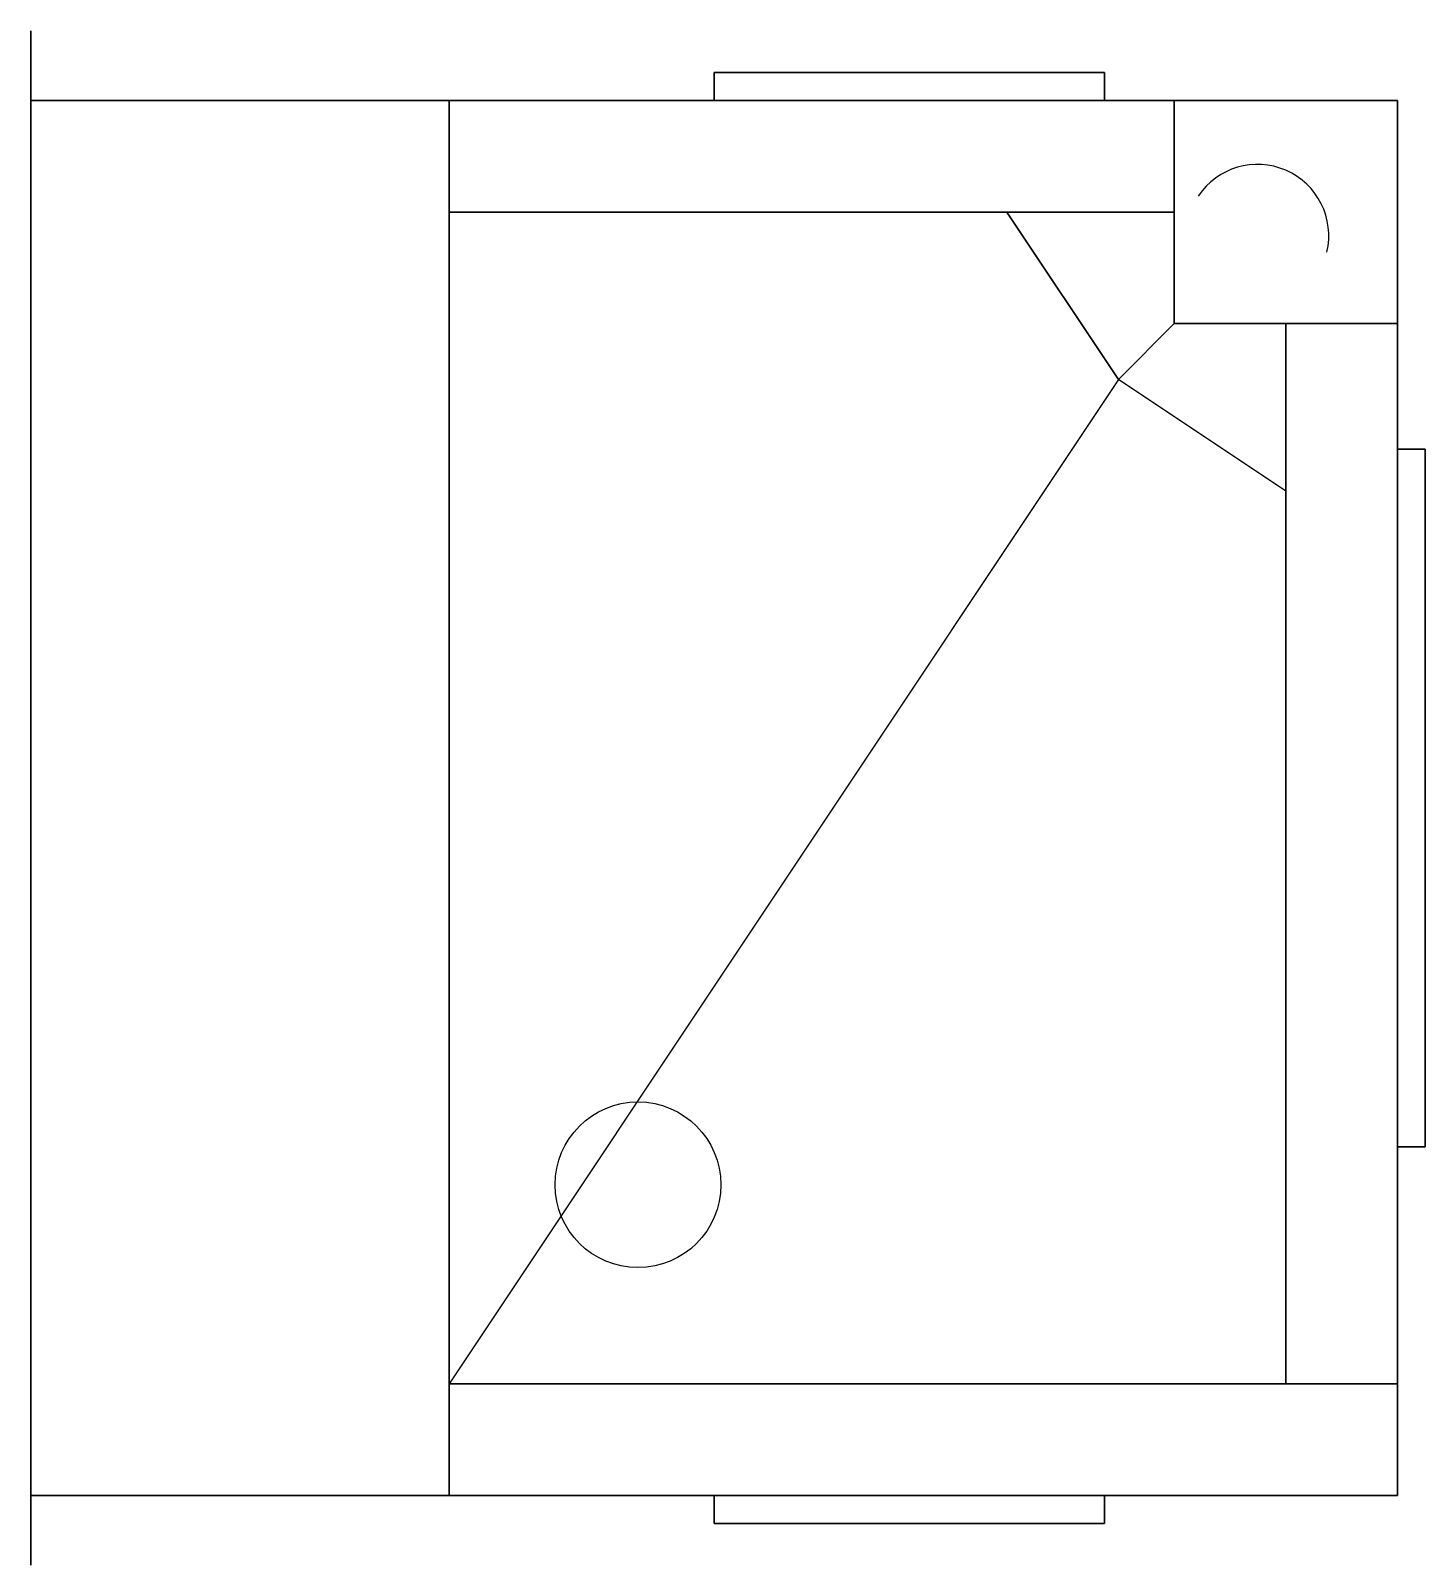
# Model space of a CAD drawing. Extents: x 0 to 400, y 0 to 440.
import ezdxf

# ---------------------------------------------------------------- set-up
doc = ezdxf.new("R2010")
doc.units = 0
doc.header["$MEASUREMENT"] = 0
doc.layers.add('3D', color=4, linetype='CONTINUOUS')

msp = doc.modelspace()

# ---------------------------------------------------------------- linework, layer by layer
at = {"layer": '3D'}
msp.add_circle((174.18, 109.11, 244), 23.76, dxfattribs=at)
msp.add_arc((351.87, 381.22, 400), 20.44, 346.7122, 146.2892, dxfattribs=at)
at = {"layer": '3D', "linetype": 'CONTINUOUS'}
for points in [[(0, 0), (0, 440), (0, 440, 960), (0, 0, 960)], [(196, 428, 320), (196, 420, 320), (196, 420, 80), (196, 428, 80)], [(308, 428, 320), (308, 420, 320), (196, 420, 320), (196, 428, 320)], [(196, 428, 80), (308, 428, 80), (308, 428, 320), (196, 428, 320)], [(308, 428, 320), (308, 420, 320), (308, 420, 80), (308, 428, 80)], [(0, 420), (392, 420), (392, 420, 400), (0, 420, 400)], [(120, 20, 400), (0, 20, 400), (0, 420, 400), (120, 420, 400)], [(328, 420, 400), (328, 388, 400), (120, 388, 400), (120, 420, 400)], [(392, 420, 400), (392, 356, 400), (328, 356, 400), (328, 420, 400)], [(392, 20), (392, 420), (392, 420, 400), (392, 20, 400)], [(120, 52, 240), (120, 388, 240), (280, 388, 240), (312, 340, 240)], [(120, 52, 400), (120, 52, 240), (120, 388, 240), (120, 388, 400)], [(328, 388, 400), (280, 388, 240), (120, 388, 240), (120, 388, 400)], [(280, 388, 240), (328, 388, 400), (328, 356, 400), (312, 340, 240)], [(360, 308, 240), (312, 340, 240), (328, 356, 400), (360, 356, 400)], [(392, 52, 400), (360, 52, 400), (360, 356, 400), (392, 356, 400)], [(360, 52, 400), (360, 52, 240), (360, 308, 240), (360, 356, 400)], [(120, 52, 240), (360, 52, 240), (360, 308, 240), (312, 340, 240)], [(400, 320, 320), (392, 320, 320), (392, 320, 80), (400, 320, 80)], [(400, 320, 320), (392, 320, 320), (392, 120, 320), (400, 120, 320)], [(400, 120, 80), (400, 320, 80), (400, 320, 320), (400, 120, 320)], [(400, 120, 320), (392, 120, 320), (392, 120, 80), (400, 120, 80)], [(120, 20, 400), (120, 52, 400), (392, 52, 400), (392, 20, 400)], [(360, 52, 240), (360, 52, 400), (120, 52, 400), (120, 52, 240)], [(0, 20), (392, 20), (392, 20, 400), (0, 20, 400)], [(308, 12, 320), (308, 20, 320), (196, 20, 320), (196, 12, 320)], [(196, 12, 320), (196, 20, 320), (196, 20, 80), (196, 12, 80)], [(308, 12, 320), (308, 20, 320), (308, 20, 80), (308, 12, 80)], [(196, 12, 80), (308, 12, 80), (308, 12, 320), (196, 12, 320)]]:
    msp.add_3dface(points, dxfattribs=at)

doc.saveas('drawing.dxf')
